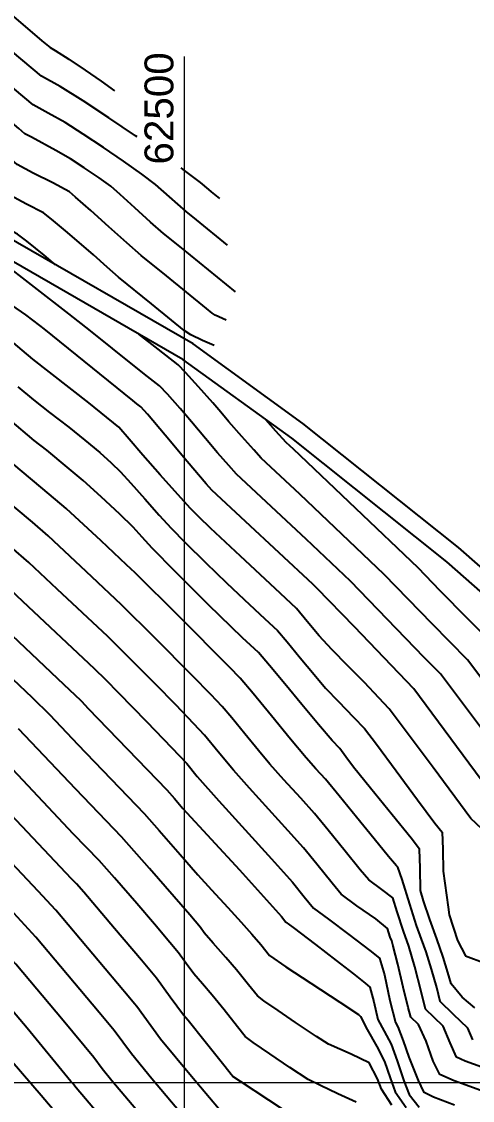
# Model space of a CAD drawing. Extents: x 61466 to 63015, y 108404 to 110397.
# Drawn here: x 62492.95 to 62512.48, y 109204.29 to 109250.95 of the extents above; entities that cross this region are included whole.
import ezdxf
from ezdxf.enums import TextEntityAlignment as Align

# ---------------------------------------------------------------- set-up
doc = ezdxf.new("R2010")
doc.units = 0
doc.header["$LTSCALE"] = 1.000015
doc.header["$MEASUREMENT"] = 0
for name, color, linetype in [('coordinate', 2, 'Continuous'), ('curve livello 5m', 7, 'Continuous'), ('Strade', 7, 'Continuous')]:
    doc.layers.add(name, color=color, linetype=linetype)
doc.layers.add('no_plot', color=5, linetype='Continuous', plot=False)
doc.styles.add('ARIAL', font='arial.ttf')

msp = doc.modelspace()

# ---------------------------------------------------------------- linework, layer by layer
at = {"layer": 'coordinate', "linetype": 'Continuous', "lineweight": 0}
for p, q in [((62500, 109249.448), (62500, 108959.046)), ((62340.187, 109205.071), (62522.9, 109205.071))]:
    msp.add_line(p, q, dxfattribs=at)
at = {"layer": 'curve livello 5m', "color": 2, "flags": 128}
for points in [[(62502.222, 109239.259), (62499.875, 109241.163), (62499.103, 109241.788), (62498.544, 109242.281), (62497.86, 109242.899), (62497.225, 109243.472), (62496.813, 109243.828), (62496.813, 109243.828), (62496.318, 109244.188), (62495.672, 109244.63), (62495.067, 109245.02), (62495.067, 109245.02), (62494.435, 109245.376), (62493.39, 109245.946), (62493.39, 109245.946), (62493.095, 109246.101), (62492.835, 109246.326), (62490.891, 109247.952)], [(62513.681, 109217.04), (62510.183, 109221.758), (62509.933, 109222.092), (62507.364, 109224.77), (62505.736, 109226.452), (62505.565, 109226.615), (62501.197, 109230.684), (62500.948, 109230.962), (62500.126, 109231.929), (62499.171, 109233.069), (62498.401, 109233.973), (62498.114, 109234.289), (62497.95, 109234.417), (62497.768, 109234.56), (62493.93, 109237.657), (62493.741, 109237.804), (62493.143, 109238.267), (62492.535, 109238.69), (62491.815, 109239.177), (62491.25, 109239.571), (62490.966, 109239.8)], [(62512.877, 109205.73), (62512.159, 109205.987), (62511.78, 109206.156), (62511.505, 109206.777), (62511.209, 109207.495), (62510.813, 109207.874), (62510.446, 109208.233), (62510.25, 109209.004), (62509.988, 109210.068), (62509.722, 109210.957), (62509.488, 109211.609), (62509.221, 109212.453), (62509.027, 109213.053), (62508.557, 109213.412), (62507.992, 109213.825), (62507.62, 109214.259), (62506.961, 109215.071), (62506.227, 109215.979), (62505.631, 109216.697), (62505.04, 109217.36), (62504.316, 109218.154), (62503.707, 109218.836), (62503.215, 109219.423), (62502.619, 109220.15), (62502.052, 109220.842), (62501.644, 109221.322), (62501.143, 109221.85), (62500.356, 109222.659), (62498.708, 109224.318), (62497.278, 109225.731), (62495.996, 109226.934), (62494.104, 109228.714), (62493.424, 109229.299), (62491.286, 109231.081)], [(62508.981, 109204.09), (62508.534, 109204.77), (62508.37, 109205.231), (62508, 109205.922), (62507.227, 109206.285), (62506.239, 109206.727), (62505.718, 109207.061), (62504.82, 109207.659), (62504.063, 109208.176), (62503.45, 109208.601), (62503.166, 109208.807), (62502.774, 109209.294), (62502.261, 109209.94), (62501.797, 109210.475), (62501.25, 109211.093), (62500.866, 109211.54), (62500.695, 109211.773), (62500.234, 109212.317), (62498.493, 109214.321), (62497.287, 109215.684), (62495.3, 109217.746), (62492.819, 109220.367)], [(62500.22, 109201.179), (62496.869, 109205.139), (62496.443, 109205.654), (62496.085, 109206.14), (62494.754, 109207.751), (62492.711, 109210.177), (62489.939, 109213.161), (62488.838, 109214.326), (62488.186, 109215.112), (62487.442, 109216.037), (62486.941, 109216.626), (62486.665, 109216.852), (62486.131, 109217.278), (62485.509, 109217.759), (62485.02, 109218.14), (62484.319, 109218.771), (62483.626, 109219.418)]]:
    msp.add_lwpolyline(points, dxfattribs=at)
at = {"layer": 'no_plot', "flags": 128}
for points in [[(62497.953, 109245.965), (62497.883, 109246.013), (62496.734, 109246.788), (62495.621, 109247.518), (62494.628, 109248.145), (62494.628, 109248.145), (62493.821, 109248.591), (62492.568, 109249.639), (62486.296, 109255.013), (62485.19, 109255.729), (62482.867, 109257.261), (62476.459, 109261.435), (62474.715, 109262.553), (62473.833, 109263.196), (62472.786, 109263.989), (62471.691, 109264.842), (62470.664, 109265.662), (62469.824, 109266.359)], [(62485.897, 109256.901), (62486.009, 109256.829), (62486.011, 109256.827), (62486.012, 109256.826), (62493.839, 109250.12), (62494.186, 109249.831), (62494.409, 109249.707), (62495.002, 109249.327), (62495.707, 109248.854), (62496.405, 109248.369), (62496.975, 109247.955)], [(62501.877, 109241.278), (62500.524, 109242.375), (62500.079, 109242.736), (62499.363, 109243.376), (62498.759, 109243.911), (62498.759, 109243.911), (62498.16, 109244.358), (62497.375, 109244.912), (62496.499, 109245.511), (62495.625, 109246.089), (62494.848, 109246.582), (62494.848, 109246.582), (62494.106, 109246.989), (62493.456, 109247.351), (62493.456, 109247.351), (62491.297, 109249.157), (62486.58, 109253.199)], [(62501.817, 109238.04), (62501.343, 109238.257), (62501.212, 109238.34), (62500.957, 109238.546), (62499.226, 109239.951), (62498.127, 109240.841), (62497.509, 109241.384), (62496.735, 109242.08), (62495.949, 109242.787), (62495.295, 109243.363), (62495.295, 109243.363), (62495.026, 109243.584), (62494.315, 109243.973), (62493.458, 109244.391), (62492.768, 109244.772), (62492.768, 109244.772), (62490.182, 109247), (62488.754, 109248.195), (62487.148, 109249.571), (62482.726, 109252.435)], [(62494.43, 109240.432), (62493.927, 109240.851), (62493.19, 109241.449), (62492.781, 109241.762), (62492.781, 109241.762), (62492.114, 109242.113), (62491.713, 109242.441), (62491.07, 109243.006), (62490.369, 109243.623), (62489.796, 109244.11), (62489.796, 109244.11), (62489.004, 109244.731), (62488.043, 109245.462), (62487.077, 109246.18), (62486.271, 109246.759), (62486.271, 109246.759), (62485.188, 109247.471), (62483.623, 109248.476), (62482.285, 109249.348), (62482.285, 109249.348), (62480.564, 109250.543), (62479.011, 109251.631)], [(62501.298, 109236.943), (62500.783, 109237.163), (62500.28, 109237.408), (62500.28, 109237.408), (62499.998, 109237.587), (62499.449, 109238.031), (62498.577, 109238.739), (62497.151, 109239.893), (62496.663, 109240.324), (62496.067, 109240.861), (62495.555, 109241.314), (62495.555, 109241.314), (62494.855, 109241.905), (62494.244, 109242.408), (62493.904, 109242.673), (62493.904, 109242.673), (62493.165, 109243.061), (62492.441, 109243.443), (62492.441, 109243.443), (62487.529, 109247.675), (62487.483, 109247.713), (62487.432, 109247.757), (62481.904, 109251.338)], [(62501.532, 109243.296), (62501.174, 109243.588), (62501.056, 109243.683), (62500.705, 109243.995), (62499.954, 109244.559), (62499.868, 109244.62)], [(62514.81, 109217.787), (62511.087, 109222.739), (62510.384, 109223.452), (62507.194, 109226.747), (62505.282, 109228.567), (62502.265, 109231.378), (62501.929, 109231.745), (62501.439, 109232.3), (62501.439, 109232.3), (62500.916, 109232.915), (62500.309, 109233.64), (62499.82, 109234.214), (62499.82, 109234.214), (62499.269, 109234.831), (62498.924, 109235.199), (62498.924, 109235.199), (62498.412, 109235.6), (62497.843, 109236.046), (62495.94, 109237.581), (62494.999, 109238.311), (62492.02, 109240.619), (62491.757, 109240.8), (62491.628, 109240.904), (62490.909, 109241.395)], [(62514.783, 109219.987), (62512.257, 109223.348), (62510.726, 109224.9), (62508.653, 109227.042), (62504.999, 109230.519), (62503.332, 109232.072), (62503.007, 109232.423), (62502.488, 109233.003), (62501.93, 109233.638), (62501.93, 109233.638), (62501.576, 109234.056), (62501.238, 109234.456), (62501.238, 109234.456), (62500.611, 109235.161), (62500.054, 109235.773), (62499.734, 109236.108), (62499.734, 109236.108), (62498.874, 109236.782), (62498.037, 109237.438)], [(62513.121, 109215.811), (62512.404, 109216.479), (62512.404, 109216.479), (62510.77, 109218.683), (62508.864, 109221.233), (62508.429, 109221.708), (62507.796, 109222.361), (62507.078, 109223.092), (62506.389, 109223.8), (62505.843, 109224.383), (62505.843, 109224.383), (62505.321, 109225.007), (62504.852, 109225.564), (62504.852, 109225.564), (62503.941, 109226.427), (62502.428, 109227.826), (62501.129, 109229.04), (62501.129, 109229.04), (62500.638, 109229.52), (62500.264, 109229.897), (62500.264, 109229.897), (62499.715, 109230.492), (62498.952, 109231.342), (62498.201, 109232.193), (62498.201, 109232.193), (62497.618, 109232.887), (62497.172, 109233.413), (62497.172, 109233.413), (62495.867, 109234.456), (62493.445, 109236.358), (62492.985, 109236.743), (62492.605, 109237.059)], [(62492.799, 109235.159), (62493.473, 109234.598), (62494.166, 109234.051), (62494.996, 109233.404), (62495.699, 109232.85), (62496.344, 109232.313), (62496.837, 109231.865), (62497.237, 109231.483), (62497.692, 109230.99), (62498.293, 109230.311), (62498.914, 109229.606), (62499.433, 109229.038), (62500.042, 109228.42), (62500.928, 109227.544), (62501.825, 109226.671), (62502.594, 109225.952), (62503.491, 109225.123), (62504.03, 109224.612), (62504.448, 109224.132), (62505.02, 109223.437), (62505.62, 109222.707), (62506.12, 109222.121), (62506.673, 109221.54), (62507.329, 109220.871), (62507.796, 109220.374), (62508.32, 109219.692), (62509.17, 109218.543), (62510.097, 109217.287), (62510.852, 109216.284), (62511.164, 109215.896), (62511.189, 109215.164), (62511.205, 109214.205), (62511.418, 109212.647), (62511.461, 109212.312), (62511.83, 109211.211), (62512.178, 109210.546), (62513.029, 109210.223)], [(62512.578, 109208.299), (62512.024, 109208.762), (62511.556, 109209.335), (62511.556, 109209.335), (62511.407, 109209.825), (62511.211, 109210.489), (62511.211, 109210.489), (62510.93, 109211.273), (62510.626, 109212.116), (62510.626, 109212.116), (62510.362, 109212.919), (62510.228, 109213.364), (62510.228, 109213.364), (62510.214, 109214.331), (62510.184, 109215.16), (62509.819, 109215.635), (62509.004, 109216.638), (62508.065, 109217.789), (62507.331, 109218.707), (62507.331, 109218.707), (62506.999, 109219.153), (62506.728, 109219.515), (62506.728, 109219.515), (62506.397, 109219.86), (62505.805, 109220.548), (62505.091, 109221.413), (62504.354, 109222.313), (62503.693, 109223.108), (62503.209, 109223.66), (62503.209, 109223.66), (62502.52, 109224.303), (62501.051, 109225.731), (62499.6, 109227.167), (62498.602, 109228.18), (62498.602, 109228.18), (62498.18, 109228.651), (62497.789, 109229.085), (62497.789, 109229.085), (62497.206, 109229.649), (62496.402, 109230.397), (62495.617, 109231.103), (62495.617, 109231.103), (62494.93, 109231.683), (62494.046, 109232.409), (62494.046, 109232.409), (62493.5, 109232.838), (62492.44, 109233.72)], [(62503.521, 109233.747), (62503.952, 109233.249), (62504.399, 109232.766), (62504.715, 109232.471), (62510.111, 109227.337), (62511.068, 109226.349), (62513.426, 109223.957)], [(62512.492, 109206.904), (62512.274, 109207.415), (62511.655, 109208.007), (62511.081, 109208.57), (62511.081, 109208.57), (62510.932, 109209.17), (62510.699, 109209.971), (62510.466, 109210.723), (62510.466, 109210.723), (62510.27, 109211.272), (62510.057, 109211.862), (62510.057, 109211.862), (62509.763, 109212.782), (62509.433, 109213.844), (62509.252, 109214.386), (62509.252, 109214.386), (62509.191, 109214.432), (62508.841, 109214.834), (62508.215, 109215.6), (62507.456, 109216.54), (62506.705, 109217.464), (62506.107, 109218.183), (62506.107, 109218.183), (62505.697, 109218.638), (62505.279, 109219.102), (62505.279, 109219.102), (62504.596, 109219.917), (62503.769, 109220.927), (62502.981, 109221.887), (62502.415, 109222.554), (62502.415, 109222.554), (62501.96, 109223.027), (62499.77, 109225.23), (62497.869, 109227.108), (62497.869, 109227.108), (62497.495, 109227.459), (62496.394, 109228.495), (62494.889, 109229.893), (62494.154, 109230.505), (62492.613, 109231.788)], [(62512.843, 109204.718), (62511.682, 109205.135), (62511.068, 109205.408), (62511.068, 109205.408), (62510.772, 109205.987), (62510.469, 109206.857), (62510.144, 109207.574), (62510.144, 109207.574), (62509.811, 109207.897), (62509.695, 109208.315), (62509.483, 109209.186), (62509.244, 109210.18), (62509.045, 109210.967), (62509.045, 109210.967), (62508.978, 109211.191), (62508.918, 109211.356), (62508.802, 109211.721), (62508.29, 109212.143), (62507.471, 109212.702), (62506.794, 109213.218), (62506.794, 109213.218), (62506.398, 109213.688), (62505.735, 109214.508), (62505.156, 109215.211), (62504.494, 109215.957), (62503.661, 109216.874), (62502.82, 109217.798), (62502.134, 109218.57), (62502.134, 109218.57), (62501.469, 109219.373), (62500.874, 109220.09), (62500.874, 109220.09), (62500.415, 109220.578), (62499.629, 109221.393), (62498.753, 109222.292), (62498.753, 109222.292), (62497.646, 109223.405), (62496.686, 109224.353), (62496.686, 109224.353), (62494.497, 109226.409), (62493.276, 109227.558), (62492.507, 109228.226)], [(62492.447, 109226.403), (62492.998, 109225.885), (62496.095, 109222.976), (62496.584, 109222.492), (62497.149, 109221.925), (62498.369, 109220.673), (62499.464, 109219.537), (62500.103, 109218.857), (62500.562, 109218.304), (62501.497, 109217.252), (62502.642, 109215.992), (62503.778, 109214.743), (62504.681, 109213.725), (62504.681, 109213.725), (62505.196, 109213.095), (62505.596, 109212.611), (62506.239, 109212.13), (62507.13, 109211.467), (62508.028, 109210.777), (62508.451, 109210.442), (62508.671, 109209.723), (62508.9, 109208.61), (62509.148, 109207.665), (62509.252, 109207.469), (62509.469, 109206.864), (62509.719, 109206.155), (62510.125, 109205.158), (62510.357, 109204.659), (62510.793, 109204.447), (62511.702, 109204.094)], [(62491.675, 109225.204), (62494.784, 109222.274), (62495.503, 109221.599), (62495.545, 109221.557), (62495.845, 109221.245), (62499.243, 109217.717), (62499.571, 109217.344), (62499.94, 109216.922), (62502.383, 109214.264), (62504.205, 109212.238), (62504.398, 109212.005), (62504.72, 109211.764), (62505.686, 109211.027), (62506.58, 109210.339), (62507.322, 109209.763), (62507.834, 109209.36), (62508.035, 109209.192), (62508.203, 109208.556), (62508.386, 109207.792), (62508.657, 109207.281), (62508.958, 109206.723), (62509.223, 109205.996), (62509.503, 109205.138), (62509.73, 109204.55), (62510.166, 109203.998)], [(62492.561, 109222.527), (62493.412, 109221.716), (62494.177, 109220.967), (62495.392, 109219.684), (62498.265, 109216.701), (62498.918, 109215.961), (62499.817, 109214.925), (62500.592, 109214.042), (62501.184, 109213.396), (62501.884, 109212.64), (62502.465, 109212.005), (62502.929, 109211.479), (62503.309, 109211.038), (62503.692, 109210.558), (62504.393, 109210.072), (62505.473, 109209.361), (62506.731, 109208.541), (62507.538, 109208.005), (62507.62, 109207.941), (62507.625, 109207.919), (62507.912, 109207.354), (62508.329, 109206.618), (62508.664, 109205.977), (62508.911, 109205.271), (62509.132, 109204.66), (62509.601, 109203.985)], [(62507.447, 109204.209), (62506.649, 109204.582), (62505.893, 109204.938), (62505.37, 109205.2), (62505.37, 109205.2), (62504.576, 109205.713), (62503.702, 109206.304), (62502.985, 109206.802), (62502.639, 109207.056), (62502.639, 109207.056), (62502.302, 109207.467), (62501.721, 109208.207), (62501.212, 109208.843), (62501.212, 109208.843), (62500.787, 109209.329), (62500.413, 109209.759), (62500.413, 109209.759), (62500.085, 109210.208), (62499.746, 109210.673), (62499.746, 109210.673), (62499.374, 109211.121), (62498.705, 109211.91), (62497.939, 109212.805), (62497.939, 109212.805), (62496.976, 109213.913), (62496.308, 109214.668), (62496.308, 109214.668), (62495.209, 109215.809), (62491.461, 109219.767)], [(62504.839, 109203.528), (62503.655, 109204.298), (62502.428, 109205.108), (62502.428, 109205.108), (62502.106, 109205.33), (62502.033, 109205.415), (62501.768, 109205.737), (62500.897, 109206.828), (62500.164, 109207.746), (62500.164, 109207.746), (62499.96, 109207.979), (62499.388, 109208.762), (62498.797, 109209.572), (62498.797, 109209.572), (62498.148, 109210.354), (62496.981, 109211.732), (62495.644, 109213.292), (62495.644, 109213.292), (62495.33, 109213.651), (62495.118, 109213.871), (62490.103, 109219.168)], [(62501.477, 109203.946), (62500.312, 109205.323), (62498.973, 109206.945), (62497.94, 109208.346), (62497.848, 109208.472), (62497.637, 109208.72), (62494.439, 109212.518), (62493.675, 109213.34), (62489.266, 109218.003)], [(62500.849, 109202.563), (62498.59, 109205.231), (62497.708, 109206.3), (62497.336, 109206.804), (62496.965, 109207.308), (62496.965, 109207.308), (62496.316, 109208.093), (62493.575, 109211.347), (62491.807, 109213.25)], [(62499.592, 109199.796), (62495.322, 109204.84), (62495.172, 109205.017), (62495.09, 109205.112), (62493.193, 109207.409), (62491.847, 109209.007)], [(62496.133, 109201.757), (62493.804, 109204.498), (62492.546, 109205.96)]]:
    msp.add_lwpolyline(points, dxfattribs=at)
at = {"layer": 'Strade', "linetype": 'Continuous', "flags": 128}
for points in [[(62522.9, 109216.309), (62520.848, 109217.332), (62519.403, 109220.265), (62518.818, 109221.77), (62515.27, 109225.222), (62511.874, 109228.204), (62505.133, 109233.565), (62500.378, 109237.016), (62492.196, 109241.716), (62483.788, 109245.299), (62474.728, 109248.078), (62466.963, 109249.949), (62460.07, 109251.597), (62455.747, 109254.039), (62453.189, 109255.373)], [(62522.9, 109215.483), (62522.644, 109215.543), (62520.25, 109216.736), (62518.67, 109219.942), (62518.135, 109221.318), (62514.727, 109224.634), (62511.361, 109227.59), (62504.649, 109232.928), (62499.943, 109236.343), (62491.839, 109240.998), (62483.513, 109244.546), (62474.517, 109247.306), (62466.776, 109249.171), (62459.774, 109250.845), (62455.365, 109253.336)]]:
    msp.add_lwpolyline(points, dxfattribs=at)

# ---------------------------------------------------------------- texts
at = {"layer": 'coordinate', "color": 1, "style": 'ARIAL'}
msp.add_text('62500', height=1.25, rotation=90, dxfattribs=at).set_placement((62499.527, 109249.624), align=Align.RIGHT)

doc.saveas('drawing.dxf')
